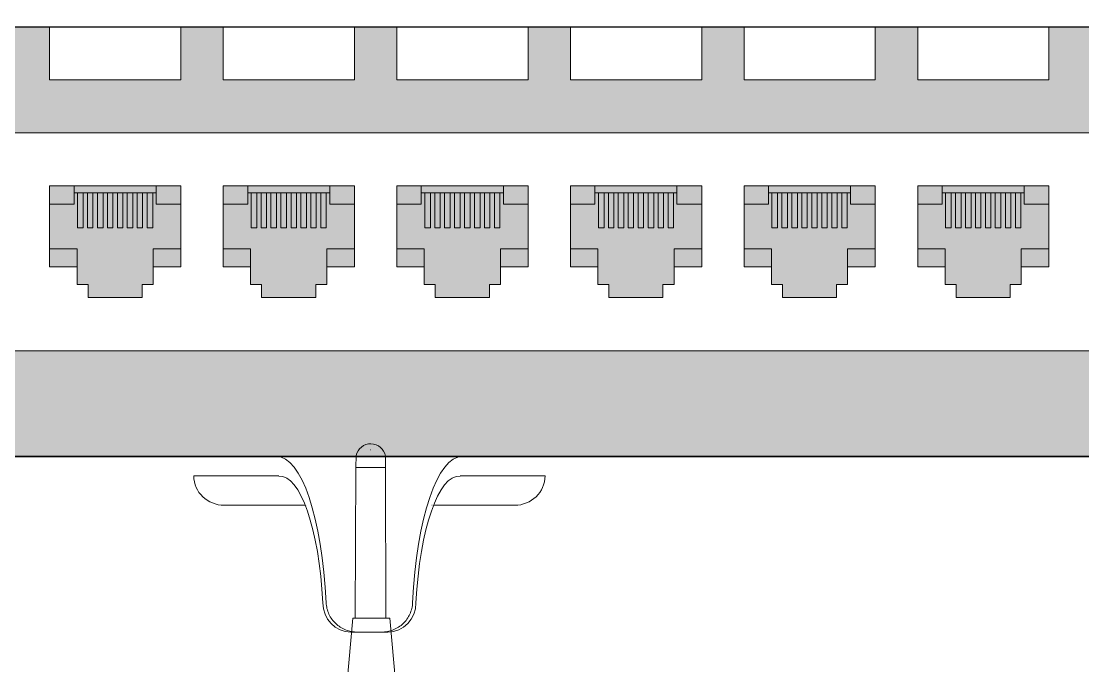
# Model space of a CAD drawing. Header units: millimetres. Extents: x 4247 to 622543, y -201358 to 142419.
# Drawn here: x 243937 to 245451, y -116209 to -115290 of the extents above; entities that cross this region are included whole.
import ezdxf

# ---------------------------------------------------------------- set-up
doc = ezdxf.new("R2010")
doc.units = ezdxf.units.MM
doc.layers.add('(АР) Текст', color=7, linetype='Continuous', lineweight=25)
doc.layers.add('_Оборудование ИСПП', color=255, linetype='Continuous')

# ---------------------------------------------------------------- blocks, each defined once
blk = doc.blocks.new('Органайзер1U')
at = {"lineweight": 9}
for p, q in [((95.2, 439.6, 315.2), (-95.2, 439.6, 315.2)), ((-92.9, 419.7, 323.2), (-179.9, 419.7, 20)), ((179.9, 419.7, 20), (92.9, 419.7, 323.2)), ((-65.6, 389.7, 310.5), (-148.7, 389.7, 40)), ((65.6, 389.7, 310.5), (148.7, 389.7, 40)), ((18.9, 259.8, 472.7), (-18.9, 259.8, 472.7)), ((-18.9, 259.8, 472.7), (-12.4, 259.8, 495)), ((12.4, 259.8, 495), (18.9, 259.8, 472.7))]:
    blk.add_line(p, q, dxfattribs=at)
at = {"lineweight": 30, "ltscale": 10}
blk.add_lwpolyline([(-2403, 439.8), (2403, 439.8)], dxfattribs=at)
at = {"lineweight": 9, "extrusion": (-0.275637, -3.86225e-05, -0.961262)}
blk.add_arc((-289.8, 148.4, -449.2), 30, 0.0084, 90.0077, dxfattribs=at)
at = {"lineweight": 9, "extrusion": (0.275637, -3.86225e-05, -0.961262)}
blk.add_arc((289.8, 148.4, -449.2), 30, 89.9923, 179.9916, dxfattribs=at)
at = {"lineweight": 9, "extrusion": (0.961262, -6.12038e-17, -0.275637)}
blk.add_ellipse((-94.7, 261.5, 316.9), major_axis=(51.1, 0, 178.1), ratio=0.961262, start_param=-1.580604, end_param=-0.159207, dxfattribs=at)
at = {"lineweight": 9, "extrusion": (0.961262, 6.12038e-17, 0.275637)}
for centre, major_axis, start_param, end_param in [((94.7, 261.5, 316.9), (-51.1, 0, 178.1), -1.580604, -0.159207), ((92.1, 262.2, 325.9), (-45.1, 0, 157.4), 4.69506, 6.107426)]:
    blk.add_ellipse(centre, major_axis=major_axis, ratio=0.961262, start_param=start_param, end_param=end_param, dxfattribs=at)
at = {"lineweight": 9, "extrusion": (-9.99013e-30, -1.95922e-16, -1)}
blk.add_ellipse((-148.7, 419.7, 40), major_axis=(-31.2, 0), ratio=0.961262, start_param=-1.570796, end_param=0, dxfattribs=at)
at = {"lineweight": 9, "extrusion": (-0.961262, 6.12038e-17, 0.275637)}
blk.add_ellipse((-92.1, 262.2, 325.9), major_axis=(45.1, 0, 157.4), ratio=0.961262, start_param=0.175759, end_param=1.588125, dxfattribs=at)
at = {"lineweight": 9}
blk.add_ellipse((148.7, 419.7, 40), major_axis=(31.2, 0), ratio=0.961262, start_param=-1.570796, end_param=0, dxfattribs=at)
for points in [[(-64, 389.7, 315.2), (-64.1, 389.7, 315.2), (-64.1, 389.7, 315.2), (-64.2, 389.7, 315.2)], [(-64, 389.7, 315.2), (-64.1, 389.7, 315.2), (-64.1, 389.7, 315.2), (-64.2, 389.7, 315.2)], [(64.2, 389.7, 315.2), (64.1, 389.7, 315.2), (64.1, 389.7, 315.2), (64, 389.7, 315.2)], [(64.2, 389.7, 315.2), (64.1, 389.7, 315.2), (64.1, 389.7, 315.2), (64, 389.7, 315.2)]]:
    blk.add_open_spline(points, degree=3, dxfattribs=at)
for points, knots in [([(-12.4, 259.8, 495), (-14.4, 259.8, 495), (-16.4, 260, 495), (-20.4, 260.7, 495), (-22.4, 261.3, 495.1), (-26.3, 262.8, 495), (-28.1, 263.8, 495), (-31.5, 266, 495), (-33.1, 267.2, 495), (-35.9, 269.9, 494.9), (-37.2, 271.4, 494.8), (-39.6, 274.6, 494.6), (-40.6, 276.4, 494.4), (-42.3, 280.1, 494.1), (-43, 282, 493.9), (-43.9, 285.9, 493.4), (-44.2, 287.9, 493.1), (-44.3, 289.8, 492.8)], [18.612291, 18.612291, 18.612291, 18.612291, 19.195929, 19.195929, 19.779566, 19.779566, 20.363204, 20.363204, 20.946842, 20.946842, 21.522754, 21.522754, 22.098666, 22.098666, 22.674578, 22.674578, 23.250457, 23.250457, 23.250457, 23.250457]), ([(44.3, 289.8, 492.8), (44.2, 287.9, 493.1), (43.9, 285.9, 493.4), (43, 282.1, 493.9), (42.3, 280.1, 494.1), (40.6, 276.5, 494.4), (39.6, 274.7, 494.6), (37.3, 271.4, 494.8), (36, 270, 494.9), (33.2, 267.3, 495), (31.6, 266, 495), (28.2, 263.8, 495), (26.3, 262.8, 495), (22.5, 261.3, 495.1), (20.4, 260.7, 495), (16.4, 260, 495), (14.4, 259.8, 495), (12.4, 259.8, 495)], [4.570415, 4.570415, 4.570415, 4.570415, 5.143883, 5.143883, 5.717385, 5.717385, 6.290887, 6.290887, 6.864388, 6.864388, 7.450436, 7.450436, 8.036484, 8.036484, 8.622531, 8.622531, 9.208579, 9.208579, 9.208579, 9.208579])]:
    blk.add_open_spline(points, degree=3, knots=knots, dxfattribs=at)
blk = doc.blocks.new('24_port')
at = {"ltscale": 10}
h = blk.add_hatch(color=256, dxfattribs=at)
h.set_gradient(color1=(230, 230, 230), color2=(232, 232, 232), rotation=45, one_color=1, tint=0.91, name='CYLINDER')
h.paths.add_polyline_path([(2223, 0), (2223, 440), (2112.5, 440), (2112.5, 385.8), (1978, 385.8), (1978, 440), (1934.6, 440), (1934.6, 385.8), (1800.1, 385.8), (1800.1, 440), (1756.8, 440), (1756.8, 385.8), (1622.3, 385.8), (1622.3, 440), (1578.9, 440), (1578.9, 385.8), (1444.5, 385.8), (1444.5, 440), (1401.1, 440), (1401.1, 385.8), (1266.6, 385.8), (1266.6, 440), (1223.3, 440), (1223.3, 385.8), (1088.8, 385.8), (1088.8, 440), (1045.4, 440), (1045.4, 385.8), (910.9, 385.8), (910.9, 440), (867.6, 440), (867.6, 385.8), (733.1, 385.8), (733.1, 440), (689.7, 440), (689.7, 385.8), (555.3, 385.8), (555.3, 440), (511.9, 440), (511.9, 385.8), (377.4, 385.8), (377.4, 440), (334.1, 440), (334.1, 385.8), (199.6, 385.8), (199.6, 440), (156.2, 440), (156.2, 385.8), (21.7, 385.8), (21.7, 440), (-21.6, 440), (-21.6, 385.8), (-156.1, 385.8), (-156.1, 440), (-199.5, 440), (-199.5, 385.8), (-333.9, 385.8), (-333.9, 440), (-377.3, 440), (-377.3, 385.8), (-511.8, 385.8), (-511.8, 440), (-555.1, 440), (-555.1, 385.8), (-689.6, 385.8), (-689.6, 440), (-733, 440), (-733, 385.8), (-867.5, 385.8), (-867.5, 440), (-910.8, 440), (-910.8, 385.8), (-1045.3, 385.8), (-1045.3, 440), (-1088.7, 440), (-1088.7, 385.8), (-1223.1, 385.8), (-1223.1, 440), (-1266.5, 440), (-1266.5, 385.8), (-1401, 385.8), (-1401, 440), (-1444.3, 440), (-1444.3, 385.8), (-1578.8, 385.8), (-1578.8, 440), (-1622.2, 440), (-1622.2, 385.8), (-1756.7, 385.8), (-1756.7, 440), (-1800, 440), (-1800, 385.8), (-1934.5, 385.8), (-1934.5, 440), (-1977.9, 440), (-1977.9, 385.8), (-2112.3, 385.8), (-2112.3, 440), (-2223, 440), (-2223, 0)])
h.paths.add_polyline_path([(-2167.7, 108.4), (-2167.7, 331.6), (2167.7, 331.6), (2167.7, 108.4)], flags=16)
h.paths.add_polyline_path([(-116.7, 162.7), (-116.7, 176.2), (-128, 176.2), (-128, 194.3), (-156.1, 194.3), (-156.1, 277.3), (-21.6, 277.3), (-21.6, 194.3), (-50, 194.3), (-50, 176.2), (-61.3, 176.2), (-61.3, 162.7)], flags=0)
h.paths.add_polyline_path([(-199.5, 194.3), (-227.8, 194.3), (-227.8, 176.2), (-239.1, 176.2), (-239.1, 162.7), (-294.5, 162.7), (-294.5, 176.2), (-305.8, 176.2), (-305.8, 194.3), (-333.9, 194.3), (-333.9, 277.3), (-199.5, 277.3)], flags=0)
h.paths.add_polyline_path([(21.7, 194.3), (21.7, 277.3), (156.2, 277.3), (156.2, 194.3), (127.9, 194.3), (127.9, 176.2), (116.6, 176.2), (116.6, 162.7), (61.1, 162.7), (61.1, 176.2), (49.8, 176.2), (49.8, 194.3)], flags=0)
h.paths.add_polyline_path([(-377.3, 194.3), (-405.7, 194.3), (-405.7, 176.2), (-416.9, 176.2), (-416.9, 162.7), (-472.4, 162.7), (-472.4, 176.2), (-483.7, 176.2), (-483.7, 194.3), (-511.8, 194.3), (-511.8, 277.3), (-377.3, 277.3)], flags=0)
h.paths.add_polyline_path([(199.6, 194.3), (199.6, 277.3), (334.1, 277.3), (334.1, 194.3), (305.7, 194.3), (305.7, 176.2), (294.4, 176.2), (294.4, 162.7), (239, 162.7), (239, 176.2), (227.7, 176.2), (227.7, 194.3)], flags=0)
h.paths.add_polyline_path([(-555.1, 194.3), (-583.5, 194.3), (-583.5, 176.2), (-594.8, 176.2), (-594.8, 162.7), (-650.2, 162.7), (-650.2, 176.2), (-661.5, 176.2), (-661.5, 194.3), (-689.6, 194.3), (-689.6, 277.3), (-555.1, 277.3)], flags=0)
h.paths.add_polyline_path([(377.4, 194.3), (377.4, 277.3), (511.9, 277.3), (511.9, 194.3), (483.5, 194.3), (483.5, 176.2), (472.3, 176.2), (472.3, 162.7), (416.8, 162.7), (416.8, 176.2), (405.5, 176.2), (405.5, 194.3)], flags=0)
h.paths.add_polyline_path([(-733, 194.3), (-761.3, 194.3), (-761.3, 176.2), (-772.6, 176.2), (-772.6, 162.7), (-828.1, 162.7), (-828.1, 176.2), (-839.4, 176.2), (-839.4, 194.3), (-867.5, 194.3), (-867.5, 277.3), (-733, 277.3)], flags=0)
h.paths.add_polyline_path([(555.3, 194.3), (555.3, 277.3), (689.7, 277.3), (689.7, 194.3), (661.4, 194.3), (661.4, 176.2), (650.1, 176.2), (650.1, 162.7), (594.7, 162.7), (594.7, 176.2), (583.4, 176.2), (583.4, 194.3)], flags=0)
h.paths.add_polyline_path([(-910.8, 194.3), (-939.2, 194.3), (-939.2, 176.2), (-950.5, 176.2), (-950.5, 162.7), (-1005.9, 162.7), (-1005.9, 176.2), (-1017.2, 176.2), (-1017.2, 194.3), (-1045.3, 194.3), (-1045.3, 277.3), (-910.8, 277.3)], flags=0)
h.paths.add_polyline_path([(733.1, 194.3), (733.1, 277.3), (867.6, 277.3), (867.6, 194.3), (839.2, 194.3), (839.2, 176.2), (827.9, 176.2), (827.9, 162.7), (772.5, 162.7), (772.5, 176.2), (761.2, 176.2), (761.2, 194.3)], flags=0)
h.paths.add_polyline_path([(-1088.7, 194.3), (-1117, 194.3), (-1117, 176.2), (-1128.3, 176.2), (-1128.3, 162.7), (-1183.7, 162.7), (-1183.7, 176.2), (-1195, 176.2), (-1195, 194.3), (-1223.1, 194.3), (-1223.1, 277.3), (-1088.7, 277.3)], flags=0)
h.paths.add_polyline_path([(910.9, 194.3), (910.9, 277.3), (1045.4, 277.3), (1045.4, 194.3), (1017.1, 194.3), (1017.1, 176.2), (1005.8, 176.2), (1005.8, 162.7), (950.3, 162.7), (950.3, 176.2), (939, 176.2), (939, 194.3)], flags=0)
h.paths.add_polyline_path([(-1266.5, 194.3), (-1294.9, 194.3), (-1294.9, 176.2), (-1306.1, 176.2), (-1306.1, 162.7), (-1361.6, 162.7), (-1361.6, 176.2), (-1372.9, 176.2), (-1372.9, 194.3), (-1401, 194.3), (-1401, 277.3), (-1266.5, 277.3)], flags=0)
h.paths.add_polyline_path([(1088.8, 194.3), (1088.8, 277.3), (1223.3, 277.3), (1223.3, 194.3), (1194.9, 194.3), (1194.9, 176.2), (1183.6, 176.2), (1183.6, 162.7), (1128.2, 162.7), (1128.2, 176.2), (1116.9, 176.2), (1116.9, 194.3)], flags=0)
h.paths.add_polyline_path([(-1444.3, 194.3), (-1472.7, 194.3), (-1472.7, 176.2), (-1484, 176.2), (-1484, 162.7), (-1539.4, 162.7), (-1539.4, 176.2), (-1550.7, 176.2), (-1550.7, 194.3), (-1578.8, 194.3), (-1578.8, 277.3), (-1444.3, 277.3)], flags=0)
h.paths.add_polyline_path([(1266.6, 194.3), (1266.6, 277.3), (1401.1, 277.3), (1401.1, 194.3), (1372.8, 194.3), (1372.8, 176.2), (1361.5, 176.2), (1361.5, 162.7), (1306, 162.7), (1306, 176.2), (1294.7, 176.2), (1294.7, 194.3)], flags=0)
h.paths.add_polyline_path([(-1622.2, 194.3), (-1650.5, 194.3), (-1650.5, 176.2), (-1661.8, 176.2), (-1661.8, 162.7), (-1717.3, 162.7), (-1717.3, 176.2), (-1728.6, 176.2), (-1728.6, 194.3), (-1756.7, 194.3), (-1756.7, 277.3), (-1622.2, 277.3)], flags=0)
h.paths.add_polyline_path([(1444.5, 194.3), (1444.5, 277.3), (1578.9, 277.3), (1578.9, 194.3), (1550.6, 194.3), (1550.6, 176.2), (1539.3, 176.2), (1539.3, 162.7), (1483.9, 162.7), (1483.9, 176.2), (1472.6, 176.2), (1472.6, 194.3)], flags=0)
h.paths.add_polyline_path([(-1800, 194.3), (-1828.4, 194.3), (-1828.4, 176.2), (-1839.7, 176.2), (-1839.7, 162.7), (-1895.1, 162.7), (-1895.1, 176.2), (-1906.4, 176.2), (-1906.4, 194.3), (-1934.5, 194.3), (-1934.5, 277.3), (-1800, 277.3)], flags=0)
h.paths.add_polyline_path([(1622.3, 194.3), (1622.3, 277.3), (1756.8, 277.3), (1756.8, 194.3), (1728.4, 194.3), (1728.4, 176.2), (1717.1, 176.2), (1717.1, 162.7), (1661.7, 162.7), (1661.7, 176.2), (1650.4, 176.2), (1650.4, 194.3)], flags=0)
h.paths.add_polyline_path([(-1977.9, 194.3), (-2006.2, 194.3), (-2006.2, 176.2), (-2017.5, 176.2), (-2017.5, 162.7), (-2072.9, 162.7), (-2072.9, 176.2), (-2084.2, 176.2), (-2084.2, 194.3), (-2112.3, 194.3), (-2112.3, 277.3), (-1977.9, 277.3)], flags=0)
h.paths.add_polyline_path([(1800.1, 194.3), (1800.1, 277.3), (1934.6, 277.3), (1934.6, 194.3), (1906.3, 194.3), (1906.3, 176.2), (1895, 176.2), (1895, 162.7), (1839.5, 162.7), (1839.5, 176.2), (1828.2, 176.2), (1828.2, 194.3)], flags=0)
h.paths.add_polyline_path([(1978, 194.3), (1978, 277.3), (2112.5, 277.3), (2112.5, 194.3), (2084.1, 194.3), (2084.1, 176.2), (2072.8, 176.2), (2072.8, 162.7), (2017.4, 162.7), (2017.4, 176.2), (2006.1, 176.2), (2006.1, 194.3)], flags=0)
at = {"lineweight": 5, "ltscale": 10}
for p, q in [((-2167.7, 331.6), (2167.7, 331.6)), ((-294.5, 162.7), (-239.1, 162.7)), ((-116.7, 162.7), (-61.3, 162.7)), ((61.1, 162.7), (116.6, 162.7)), ((239, 162.7), (294.4, 162.7)), ((416.8, 162.7), (472.3, 162.7)), ((594.7, 162.7), (650.1, 162.7)), ((-2167.7, 108.4), (2167.7, 108.4))]:
    blk.add_line(p, q, dxfattribs=at)
at = {"lineweight": 5}
for p, q in [((-333.9, 277.3), (-199.5, 277.3)), ((-333.9, 194.3), (-333.9, 277.3)), ((-308.8, 258.5), (-308.8, 277.3)), ((-224.8, 258.5), (-224.8, 277.3)), ((-199.5, 277.3), (-199.5, 194.3)), ((-156.1, 277.3), (-21.6, 277.3)), ((-156.1, 194.3), (-156.1, 277.3)), ((-131, 258.5), (-131, 277.3)), ((-47, 258.5), (-47, 277.3)), ((-21.6, 277.3), (-21.6, 194.3)), ((21.7, 277.3), (156.2, 277.3)), ((21.7, 194.3), (21.7, 277.3)), ((46.8, 258.5), (46.8, 277.3)), ((130.9, 258.5), (130.9, 277.3)), ((156.2, 277.3), (156.2, 194.3)), ((199.6, 277.3), (334.1, 277.3)), ((199.6, 194.3), (199.6, 277.3)), ((224.7, 258.5), (224.7, 277.3)), ((308.7, 258.5), (308.7, 277.3)), ((334.1, 277.3), (334.1, 194.3)), ((377.4, 277.3), (511.9, 277.3)), ((377.4, 194.3), (377.4, 277.3)), ((402.5, 258.5), (402.5, 277.3)), ((486.6, 258.5), (486.6, 277.3)), ((511.9, 277.3), (511.9, 194.3)), ((555.3, 277.3), (689.7, 277.3)), ((555.3, 194.3), (555.3, 277.3)), ((580.4, 258.5), (580.4, 277.3)), ((664.4, 258.5), (664.4, 277.3)), ((689.7, 277.3), (689.7, 194.3)), ((-308.8, 270.1), (-224.8, 270.1)), ((-305.3, 234.2), (-305.3, 270.1)), ((-299.6, 234.2), (-299.6, 270.1)), ((-295, 234.2), (-295, 270.1)), ((-289.5, 234.2), (-289.5, 270.1)), ((-285, 234.2), (-285, 270.1)), ((-279.2, 234.2), (-279.2, 270.1)), ((-274.7, 234.2), (-274.7, 270.1)), ((-269.2, 234.2), (-269.2, 270.1)), ((-264.4, 234.2), (-264.4, 270.1)), ((-258.9, 234.2), (-258.9, 270.1)), ((-254.4, 234.2), (-254.4, 270.1)), ((-248.6, 234.2), (-248.6, 270.1)), ((-244.1, 234.2), (-244.1, 270.1)), ((-238.6, 234.2), (-238.6, 270.1)), ((-233.8, 234.2), (-233.8, 270.1)), ((-228.3, 234.2), (-228.3, 270.1)), ((-131, 270.1), (-47, 270.1)), ((-127.5, 234.2), (-127.5, 270.1)), ((-121.7, 234.2), (-121.7, 270.1)), ((-117.2, 234.2), (-117.2, 270.1)), ((-111.7, 234.2), (-111.7, 270.1)), ((-107.2, 234.2), (-107.2, 270.1)), ((-101.4, 234.2), (-101.4, 270.1)), ((-96.9, 234.2), (-96.9, 270.1)), ((-91.4, 234.2), (-91.4, 270.1)), ((-86.6, 234.2), (-86.6, 270.1)), ((-81.1, 234.2), (-81.1, 270.1)), ((-76.6, 234.2), (-76.6, 270.1)), ((-70.8, 234.2), (-70.8, 270.1)), ((-66.3, 234.2), (-66.3, 270.1)), ((-60.8, 234.2), (-60.8, 270.1)), ((-56, 234.2), (-56, 270.1)), ((-50.5, 234.2), (-50.5, 270.1)), ((46.8, 270.1), (130.9, 270.1)), ((50.3, 234.2), (50.3, 270.1)), ((56.1, 234.2), (56.1, 270.1)), ((60.6, 234.2), (60.6, 270.1)), ((66.2, 234.2), (66.2, 270.1)), ((70.7, 234.2), (70.7, 270.1)), ((76.4, 234.2), (76.4, 270.1)), ((81, 234.2), (81, 270.1)), ((86.5, 234.2), (86.5, 270.1)), ((91.2, 234.2), (91.2, 270.1)), ((96.8, 234.2), (96.8, 270.1)), ((101.3, 234.2), (101.3, 270.1)), ((107, 234.2), (107, 270.1)), ((111.6, 234.2), (111.6, 270.1)), ((117.1, 234.2), (117.1, 270.1)), ((121.8, 234.2), (121.8, 270.1)), ((127.4, 234.2), (127.4, 270.1)), ((224.7, 270.1), (308.7, 270.1)), ((228.2, 234.2), (228.2, 270.1)), ((234, 234.2), (234, 270.1)), ((238.5, 234.2), (238.5, 270.1)), ((244, 234.2), (244, 270.1)), ((248.5, 234.2), (248.5, 270.1)), ((254.3, 234.2), (254.3, 270.1)), ((258.8, 234.2), (258.8, 270.1)), ((264.3, 234.2), (264.3, 270.1)), ((269.1, 234.2), (269.1, 270.1)), ((274.6, 234.2), (274.6, 270.1)), ((279.1, 234.2), (279.1, 270.1)), ((284.9, 234.2), (284.9, 270.1)), ((289.4, 234.2), (289.4, 270.1)), ((294.9, 234.2), (294.9, 270.1)), ((299.7, 234.2), (299.7, 270.1)), ((305.2, 234.2), (305.2, 270.1)), ((402.5, 270.1), (486.6, 270.1)), ((406, 234.2), (406, 270.1)), ((411.8, 234.2), (411.8, 270.1)), ((416.3, 234.2), (416.3, 270.1)), ((421.8, 234.2), (421.8, 270.1)), ((426.3, 234.2), (426.3, 270.1)), ((432.1, 234.2), (432.1, 270.1)), ((436.6, 234.2), (436.6, 270.1)), ((442.2, 234.2), (442.2, 270.1)), ((446.9, 234.2), (446.9, 270.1)), ((452.4, 234.2), (452.4, 270.1)), ((457, 234.2), (457, 270.1)), ((462.7, 234.2), (462.7, 270.1)), ((467.2, 234.2), (467.2, 270.1)), ((472.8, 234.2), (472.8, 270.1)), ((477.5, 234.2), (477.5, 270.1)), ((483, 234.2), (483, 270.1)), ((580.4, 270.1), (664.4, 270.1)), ((583.9, 234.2), (583.9, 270.1)), ((589.6, 234.2), (589.6, 270.1)), ((594.2, 234.2), (594.2, 270.1)), ((599.7, 234.2), (599.7, 270.1)), ((604.2, 234.2), (604.2, 270.1)), ((610, 234.2), (610, 270.1)), ((614.5, 234.2), (614.5, 270.1)), ((620, 234.2), (620, 270.1)), ((624.8, 234.2), (624.8, 270.1)), ((630.3, 234.2), (630.3, 270.1)), ((634.8, 234.2), (634.8, 270.1)), ((640.6, 234.2), (640.6, 270.1)), ((645.1, 234.2), (645.1, 270.1)), ((650.6, 234.2), (650.6, 270.1)), ((655.4, 234.2), (655.4, 270.1)), ((660.9, 234.2), (660.9, 270.1)), ((-308.8, 258.5), (-333.9, 258.5)), ((-224.8, 258.5), (-199.5, 258.5)), ((-131, 258.5), (-156.1, 258.5)), ((-47, 258.5), (-21.6, 258.5)), ((46.8, 258.5), (21.7, 258.5)), ((130.9, 258.5), (156.2, 258.5)), ((224.7, 258.5), (199.6, 258.5)), ((308.7, 258.5), (334.1, 258.5)), ((402.5, 258.5), (377.4, 258.5)), ((486.6, 258.5), (511.9, 258.5)), ((580.4, 258.5), (555.3, 258.5)), ((664.4, 258.5), (689.7, 258.5)), ((-299.6, 234.2), (-305.3, 234.2)), ((-289.5, 234.2), (-295, 234.2)), ((-279.2, 234.2), (-285, 234.2)), ((-269.2, 234.2), (-274.7, 234.2)), ((-258.9, 234.2), (-264.4, 234.2)), ((-248.6, 234.2), (-254.4, 234.2)), ((-238.6, 234.2), (-244.1, 234.2)), ((-228.3, 234.2), (-233.8, 234.2)), ((-121.7, 234.2), (-127.5, 234.2)), ((-111.7, 234.2), (-117.2, 234.2)), ((-101.4, 234.2), (-107.2, 234.2)), ((-91.4, 234.2), (-96.9, 234.2)), ((-81.1, 234.2), (-86.6, 234.2)), ((-70.8, 234.2), (-76.6, 234.2)), ((-60.8, 234.2), (-66.3, 234.2)), ((-50.5, 234.2), (-56, 234.2)), ((56.1, 234.2), (50.3, 234.2)), ((66.2, 234.2), (60.6, 234.2)), ((76.4, 234.2), (70.7, 234.2)), ((86.5, 234.2), (81, 234.2)), ((96.8, 234.2), (91.2, 234.2)), ((107, 234.2), (101.3, 234.2)), ((117.1, 234.2), (111.6, 234.2)), ((127.4, 234.2), (121.8, 234.2)), ((234, 234.2), (228.2, 234.2)), ((244, 234.2), (238.5, 234.2)), ((254.3, 234.2), (248.5, 234.2)), ((264.3, 234.2), (258.8, 234.2)), ((274.6, 234.2), (269.1, 234.2)), ((284.9, 234.2), (279.1, 234.2)), ((294.9, 234.2), (289.4, 234.2)), ((305.2, 234.2), (299.7, 234.2)), ((411.8, 234.2), (406, 234.2)), ((421.8, 234.2), (416.3, 234.2)), ((432.1, 234.2), (426.3, 234.2)), ((442.2, 234.2), (436.6, 234.2)), ((452.4, 234.2), (446.9, 234.2)), ((462.7, 234.2), (457, 234.2)), ((472.8, 234.2), (467.2, 234.2)), ((483, 234.2), (477.5, 234.2)), ((589.6, 234.2), (583.9, 234.2)), ((599.7, 234.2), (594.2, 234.2)), ((610, 234.2), (604.2, 234.2)), ((620, 234.2), (614.5, 234.2)), ((630.3, 234.2), (624.8, 234.2)), ((640.6, 234.2), (634.8, 234.2)), ((650.6, 234.2), (645.1, 234.2)), ((660.9, 234.2), (655.4, 234.2)), ((-333.9, 212.8), (-305.8, 212.8)), ((-305.8, 176.2), (-305.8, 212.8)), ((-227.8, 212.8), (-227.8, 176.2)), ((-199.5, 212.8), (-227.8, 212.8)), ((-156.1, 212.8), (-128, 212.8)), ((-128, 176.2), (-128, 212.8)), ((-50, 212.8), (-50, 176.2)), ((-21.6, 212.8), (-50, 212.8)), ((21.7, 212.8), (49.8, 212.8)), ((49.8, 176.2), (49.8, 212.8)), ((127.9, 212.8), (127.9, 176.2)), ((156.2, 212.8), (127.9, 212.8)), ((199.6, 212.8), (227.7, 212.8)), ((227.7, 176.2), (227.7, 212.8)), ((305.7, 212.8), (305.7, 176.2)), ((334.1, 212.8), (305.7, 212.8)), ((377.4, 212.8), (405.5, 212.8)), ((405.5, 176.2), (405.5, 212.8)), ((483.5, 212.8), (483.5, 176.2)), ((511.9, 212.8), (483.5, 212.8)), ((555.3, 212.8), (583.4, 212.8)), ((583.4, 176.2), (583.4, 212.8)), ((661.4, 212.8), (661.4, 176.2)), ((689.7, 212.8), (661.4, 212.8)), ((-305.8, 194.3), (-333.9, 194.3)), ((-199.5, 194.3), (-227.8, 194.3)), ((-128, 194.3), (-156.1, 194.3)), ((-21.6, 194.3), (-50, 194.3)), ((49.8, 194.3), (21.7, 194.3)), ((156.2, 194.3), (127.9, 194.3)), ((227.7, 194.3), (199.6, 194.3)), ((334.1, 194.3), (305.7, 194.3)), ((405.5, 194.3), (377.4, 194.3)), ((511.9, 194.3), (483.5, 194.3)), ((583.4, 194.3), (555.3, 194.3)), ((689.7, 194.3), (661.4, 194.3)), ((-294.5, 176.2), (-305.8, 176.2)), ((-294.5, 176.2), (-294.5, 162.7)), ((-239.1, 176.2), (-239.1, 162.7)), ((-227.8, 176.2), (-239.1, 176.2)), ((-116.7, 176.2), (-128, 176.2)), ((-116.7, 176.2), (-116.7, 162.7)), ((-61.3, 176.2), (-61.3, 162.7)), ((-50, 176.2), (-61.3, 176.2)), ((61.1, 176.2), (49.8, 176.2)), ((61.1, 176.2), (61.1, 162.7)), ((116.6, 176.2), (116.6, 162.7)), ((127.9, 176.2), (116.6, 176.2)), ((239, 176.2), (227.7, 176.2)), ((239, 176.2), (239, 162.7)), ((294.4, 176.2), (294.4, 162.7)), ((305.7, 176.2), (294.4, 176.2)), ((416.8, 176.2), (405.5, 176.2)), ((416.8, 176.2), (416.8, 162.7)), ((472.3, 176.2), (472.3, 162.7)), ((483.5, 176.2), (472.3, 176.2)), ((594.7, 176.2), (583.4, 176.2)), ((594.7, 176.2), (594.7, 162.7)), ((650.1, 176.2), (650.1, 162.7)), ((661.4, 176.2), (650.1, 176.2))]:
    blk.add_line(p, q, dxfattribs=at)
at = {"lineweight": 30}
for points in [[(-2403, 440), (2403, 440)], [(2403, 0), (-2403, 0)]]:
    blk.add_lwpolyline(points, dxfattribs=at)
at = {"lineweight": 5, "ltscale": 10}
for points in [[(-333.9, 385.8), (-199.5, 385.8), (-199.5, 440), (-333.9, 440)], [(-156.1, 385.8), (-21.6, 385.8), (-21.6, 440), (-156.1, 440)], [(21.7, 385.8), (156.2, 385.8), (156.2, 440), (21.7, 440)], [(199.6, 385.8), (334.1, 385.8), (334.1, 440), (199.6, 440)], [(377.4, 385.8), (511.9, 385.8), (511.9, 440), (377.4, 440)], [(555.3, 385.8), (689.7, 385.8), (689.7, 440), (555.3, 440)]]:
    blk.add_lwpolyline(points, close=True, dxfattribs=at)
blk = doc.blocks.new('Комм')
at = {"color": 18, "lineweight": 15, "true_color": 0x000000}
for points in [[(246987.1, 139964.3), (246987.2, 139981.2)], [(247007.9, 139989.2), (247008.2, 139989.2)], [(247029.1, 139964.3), (247029.2, 139980.4)], [(246986.2, 139749.1), (246987.1, 139964.3), (247018.1, 139964.3)], [(247029.7, 139749.1), (247029.1, 139964.3), (246998.1, 139964.3)], [(246944.5, 139324.5), (246982.9, 139749.1), (247035.3, 139749.1)], [(247073.6, 139324.5), (247035.3, 139749.1), (246982.9, 139749.1)]]:
    blk.add_lwpolyline(points, dxfattribs=at)
blk.add_arc((247008.1, 139976.5), 21.4, 10.241, 167.3391, dxfattribs=at)

msp = doc.modelspace()

# ---------------------------------------------------------------- hatches: boundary and pattern name
at = {"layer": '_Оборудование ИСПП', "true_color": 0x939598, "transparency": 33554636}
h = msp.add_hatch(color=252, dxfattribs=at)
h.dxf.hatch_style = 1
h.paths.add_polyline_path([(239303.869, -114830.481), (239303.869, -127203.192), (249233.312, -127203.192), (249233.312, -114830.481)])
h.paths.add_polyline_path([(249013.217, -115242.176), (249013.217, -126421.016), (239544.247, -126421.016), (239544.247, -115242.176)], flags=16)

# ---------------------------------------------------------------- block references
at = {"layer": '(АР) Текст', "color": 7, "lineweight": 15, "xscale": 1.392289720480715, "yscale": 1.392289720480715, "zscale": 1.392289720480715}
for name, p in [('24_port', (244442.016, -115910.666)), ('Органайзер1U', (244433.23, -116522.766))]:
    msp.add_blockref(name, p, dxfattribs=at)
at = {"color": 18, "lineweight": 15, "true_color": 0x000000}
msp.add_blockref('Комм', (-2573.08, -255890.442), dxfattribs=at)

doc.saveas('drawing.dxf')
